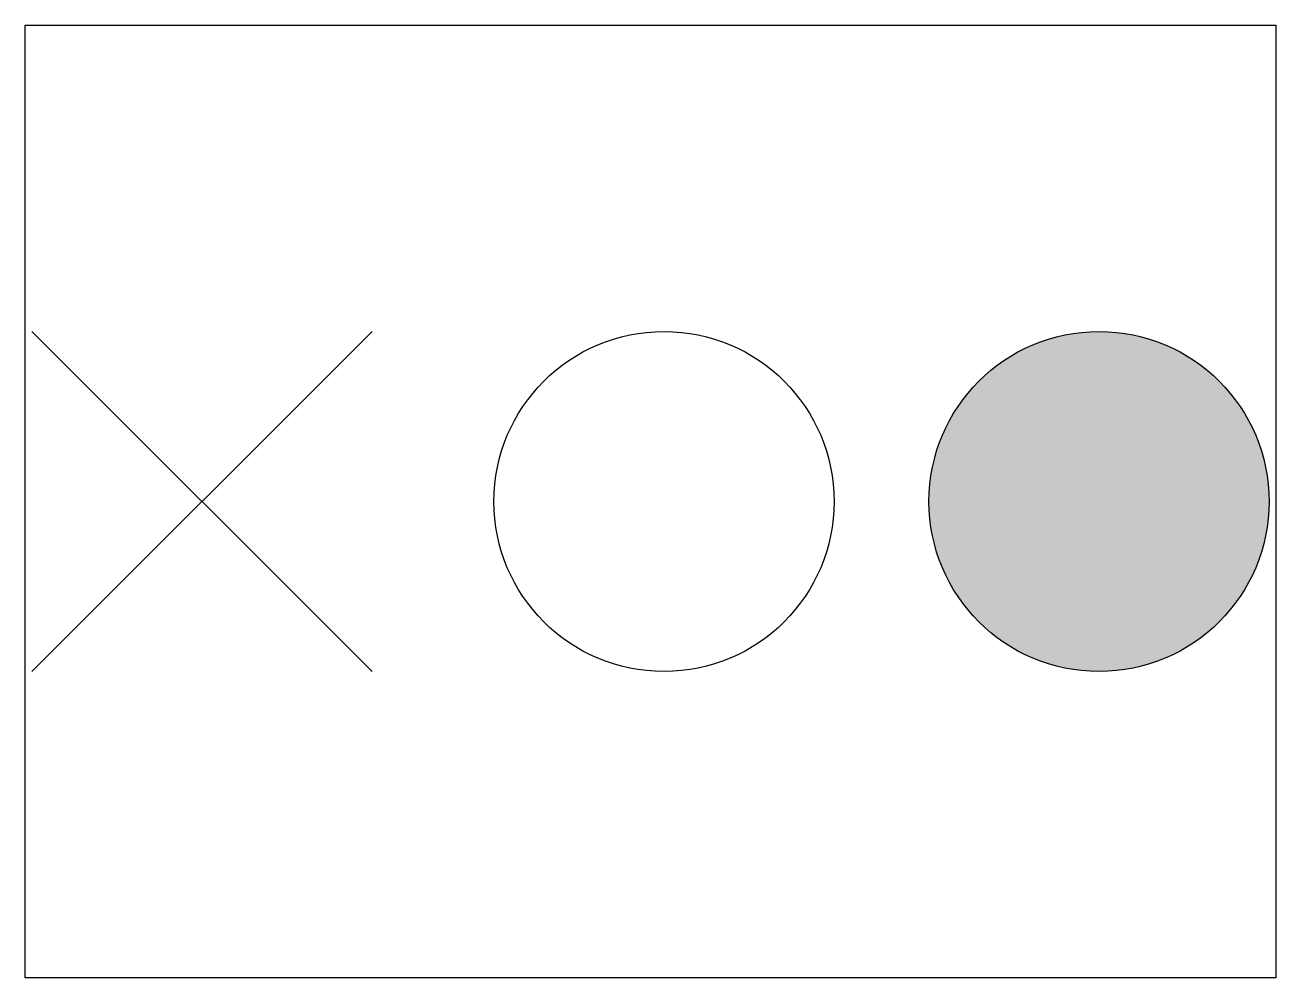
# Paper-space layout 'Layout1' of a CAD drawing. Header units: inches. Extents: x 1.05 to 9.45, y 0.8 to 7.2.
# The model-space entities are those that its viewports show. They can reach past a viewport. Long polylines and large blocks are cut down to what shows.
import ezdxf

# ---------------------------------------------------------------- set-up
doc = ezdxf.new("R2010")
doc.units = ezdxf.units.IN
doc.header["$MEASUREMENT"] = 0

# ---------------------------------------------------------------- blocks, each defined once
blk = doc.blocks.new('AecDtl_WiremeshX')
at = {"color": 0, "linetype": 'ByBlock', "lineweight": -2}
for p, q in [((-0.5, 0.5), (0.5, -0.5)), ((0.5, 0.5), (-0.5, -0.5))]:
    blk.add_line(p, q, dxfattribs=at)
blk = doc.blocks.new('AecDtl_WiremeshDot')
at = {"color": 0, "linetype": 'ByBlock', "lineweight": -2}
blk.add_circle((0, 0), 0.5, dxfattribs=at)
blk = doc.blocks.new('AecDtl_WiremeshDotFilled')
at = {"linetype": 'ByBlock', "lineweight": -2}
h = blk.add_hatch(color=0, dxfattribs=at)
edge = h.paths.add_edge_path()
edge.add_arc((0, 0), 0.5, 0, 360)
at = {"color": 0, "linetype": 'ByBlock', "lineweight": -2}
blk.add_circle((0, 0), 0.5, dxfattribs=at)

msp = doc.modelspace()

# ---------------------------------------------------------------- block references
for name, p in [('AecDtl_WiremeshX', (0, 0)), ('AecDtl_WiremeshDot', (1.3584, 0)), ('AecDtl_WiremeshDotFilled', (2.6375, 0))]:
    msp.add_blockref(name, p)

psp = doc.layouts.get("Layout1")

# ---------------------------------------------------------------- linework, layer by layer
psp.add_lwpolyline([(1.05, 0.8), (1.05, 7.2), (9.45, 7.2), (9.45, 0.8)], close=True)

# ---------------------------------------------------------------- viewports
at = {"layer": '0'}
psp.add_viewport(center=(5.25, 4), size=(8.4, 6.4), view_center_point=(1.3187, 0), view_height=2.80231, dxfattribs=at)

doc.saveas('drawing.dxf')
